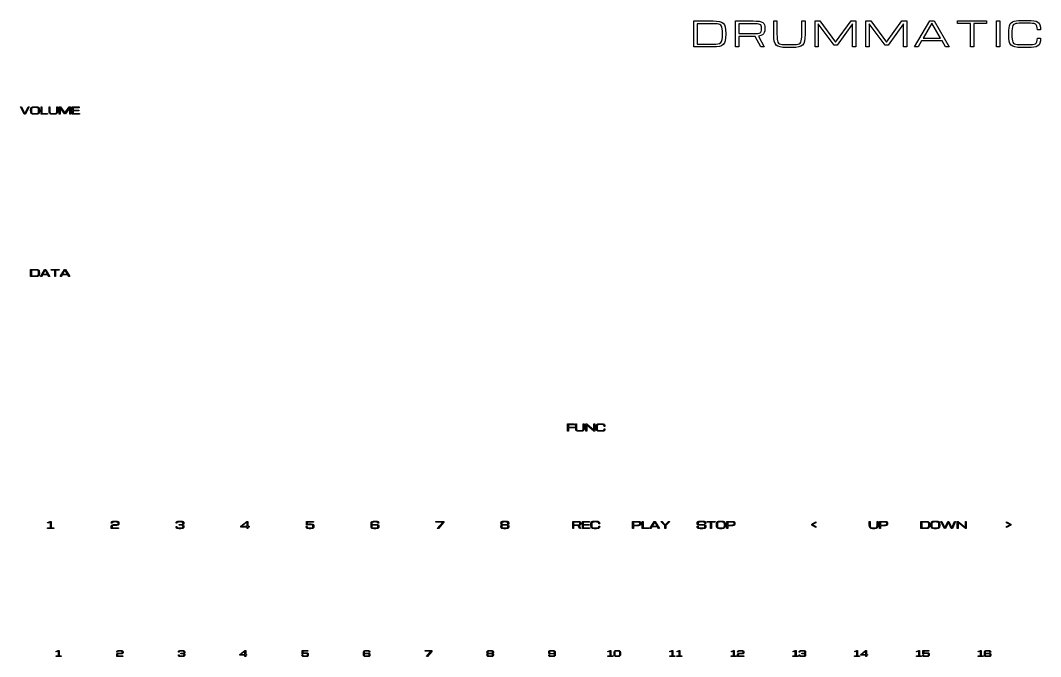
# Model space of a CAD drawing. Header units: millimetres. Extents: x 24 to 338, y 13 to 209.
import ezdxf

# ---------------------------------------------------------------- set-up
doc = ezdxf.new("R2010")
doc.units = ezdxf.units.MM
doc.layers.add('INCISIONE', color=5, linetype='Continuous')

msp = doc.modelspace()

# ---------------------------------------------------------------- linework, layer by layer
at = {"layer": 'INCISIONE'}
for points in [[(231.26, 200.95), (231.26, 208.95), (237.2, 208.95), (238.27, 208.91), (239.13, 208.81), (239.8, 208.6), (240.31, 208.26), (240.67, 207.77), (240.9, 207.09), (241.03, 206.19), (241.07, 205.05), (241.07, 204.84), (241.03, 203.73), (240.9, 202.85), (240.67, 202.17), (240.31, 201.67), (239.8, 201.32), (239.13, 201.1), (238.27, 200.99), (237.2, 200.95), (231.26, 200.95)], [(232.26, 201.81), (237.2, 201.81), (238.04, 201.84), (238.7, 201.9), (239.2, 202.04), (239.56, 202.29), (239.81, 202.66), (239.96, 203.19), (240.04, 203.91), (240.07, 204.84), (240.07, 205.05), (240.05, 205.84), (240.01, 206.48), (239.92, 206.98), (239.77, 207.37), (239.57, 207.65), (239.28, 207.85), (238.92, 207.97), (238.45, 208.04), (237.89, 208.07), (237.2, 208.08), (232.26, 208.08), (232.26, 201.81)], [(244.14, 208.95), (249.5, 208.95), (250.56, 208.92), (251.39, 208.84), (252.02, 208.7), (252.47, 208.48), (252.78, 208.18), (252.97, 207.79), (253.07, 207.29), (253.1, 206.67), (253.1, 206.46), (253.07, 205.88), (252.95, 205.38), (252.74, 204.98), (252.38, 204.65), (251.86, 204.42), (251.13, 204.26), (252.87, 200.95), (251.87, 200.95), (250.17, 204.19), (250.06, 204.18), (249.95, 204.18), (249.72, 204.18), (245.14, 204.18), (245.14, 200.95), (244.14, 200.95), (244.14, 208.95)], [(245.14, 205.05), (249.57, 205.05), (250.36, 205.06), (250.97, 205.11), (251.42, 205.19), (251.72, 205.32), (251.92, 205.5), (252.03, 205.74), (252.09, 206.06), (252.1, 206.46), (252.1, 206.67), (252.08, 207.11), (252.01, 207.45), (251.87, 207.7), (251.63, 207.87), (251.28, 207.98), (250.79, 208.04), (250.14, 208.07), (249.3, 208.08), (245.14, 208.08), (245.14, 205.05)], [(259.73, 200.78), (258.67, 200.82), (257.81, 200.94), (257.14, 201.17), (256.63, 201.53), (256.27, 202.05), (256.03, 202.75), (255.91, 203.68), (255.86, 204.84), (255.86, 208.95), (256.86, 208.95), (256.86, 204.84), (256.88, 204.03), (256.93, 203.37), (257.02, 202.85), (257.16, 202.44), (257.37, 202.14), (257.65, 201.92), (258.02, 201.78), (258.48, 201.7), (259.05, 201.66), (259.73, 201.65), (261.62, 201.65), (262.31, 201.66), (262.87, 201.7), (263.33, 201.78), (263.7, 201.92), (263.98, 202.14), (264.19, 202.44), (264.34, 202.85), (264.43, 203.37), (264.47, 204.03), (264.49, 204.84), (264.49, 208.95), (265.49, 208.95), (265.49, 204.84), (265.45, 203.68), (265.32, 202.75), (265.09, 202.05), (264.73, 201.53), (264.22, 201.17), (263.55, 200.94), (262.69, 200.82), (261.62, 200.78), (259.73, 200.78)], [(268.56, 200.95), (268.56, 208.95), (270.05, 208.95), (274.89, 202.42), (279.66, 208.95), (281.15, 208.95), (281.15, 200.95), (280.15, 200.95), (280.15, 208.04), (275.37, 201.47), (274.46, 201.47), (269.56, 208.04), (269.56, 200.95), (268.56, 200.95)], [(284.22, 200.95), (284.22, 208.95), (285.71, 208.95), (290.55, 202.42), (295.32, 208.95), (296.81, 208.95), (296.81, 200.95), (295.81, 200.95), (295.81, 208.04), (291.03, 201.47), (290.12, 201.47), (285.22, 208.04), (285.22, 200.95), (284.22, 200.95)], [(299.19, 200.95), (303.86, 208.95), (305.19, 208.95), (309.86, 200.95), (308.69, 200.95), (307.69, 202.78), (301.36, 202.78), (300.36, 200.95), (299.19, 200.95)], [(301.86, 203.61), (307.19, 203.61), (304.53, 208.28), (301.86, 203.61)], [(316.4, 200.95), (316.4, 208.11), (312.4, 208.11), (312.4, 208.95), (321.4, 208.95), (321.4, 208.11), (317.4, 208.11), (317.4, 200.95), (316.4, 200.95)], [(324.46, 200.95), (324.46, 208.95), (325.46, 208.95), (325.46, 200.95), (324.46, 200.95)], [(328.18, 204.84), (328.18, 205.05), (328.2, 206.03), (328.28, 206.84), (328.42, 207.49), (328.64, 208.01), (328.94, 208.41), (329.33, 208.7), (329.83, 208.9), (330.44, 209.03), (331.18, 209.09), (332.05, 209.11), (334.14, 209.11), (335.13, 209.09), (335.95, 209.01), (336.62, 208.86), (337.14, 208.61), (337.53, 208.24), (337.8, 207.73), (337.95, 207.06), (338, 206.19), (337, 206.19), (336.97, 206.86), (336.86, 207.37), (336.68, 207.73), (336.41, 207.97), (336.03, 208.13), (335.53, 208.2), (334.91, 208.24), (334.14, 208.25), (332.05, 208.25), (331.36, 208.24), (330.79, 208.2), (330.33, 208.13), (329.96, 208), (329.68, 207.8), (329.47, 207.5), (329.33, 207.09), (329.24, 206.56), (329.19, 205.89), (329.18, 205.05), (329.18, 204.84), (329.19, 204.03), (329.24, 203.37), (329.33, 202.85), (329.47, 202.44), (329.68, 202.14), (329.96, 201.92), (330.33, 201.78), (330.79, 201.7), (331.36, 201.66), (332.05, 201.65), (334.14, 201.65), (334.91, 201.66), (335.53, 201.68), (336.03, 201.75), (336.41, 201.9), (336.68, 202.13), (336.86, 202.49), (336.97, 202.99), (337, 203.65), (338, 203.65), (337.95, 202.79), (337.8, 202.12), (337.53, 201.62), (337.14, 201.26), (336.62, 201.02), (335.95, 200.88), (335.13, 200.81), (334.14, 200.78), (332.05, 200.78), (330.98, 200.82), (330.12, 200.94), (329.45, 201.17), (328.94, 201.53), (328.58, 202.05), (328.34, 202.75), (328.22, 203.68), (328.18, 204.84)], [(25.16, 180.25), (23.98, 182.45), (24.29, 182.45), (25.34, 180.44), (26.4, 182.45), (26.71, 182.45), (25.53, 180.25), (25.16, 180.25)], [(28.19, 180.2), (27.9, 180.21), (27.66, 180.25), (27.48, 180.31), (27.34, 180.41), (27.24, 180.55), (27.17, 180.75), (27.14, 181), (27.13, 181.32), (27.13, 181.38), (27.13, 181.65), (27.16, 181.87), (27.2, 182.05), (27.26, 182.19), (27.34, 182.3), (27.45, 182.38), (27.58, 182.44), (27.75, 182.47), (27.95, 182.49), (28.19, 182.49), (28.77, 182.49), (29.01, 182.49), (29.21, 182.47), (29.38, 182.44), (29.51, 182.38), (29.62, 182.3), (29.71, 182.19), (29.77, 182.05), (29.8, 181.87), (29.83, 181.65), (29.83, 181.38), (29.83, 181.32), (29.82, 181), (29.79, 180.75), (29.72, 180.55), (29.62, 180.41), (29.48, 180.31), (29.3, 180.25), (29.06, 180.21), (28.77, 180.2), (28.19, 180.2)], [(28.19, 180.44), (28.77, 180.44), (28.96, 180.44), (29.11, 180.45), (29.24, 180.48), (29.34, 180.52), (29.42, 180.58), (29.48, 180.66), (29.52, 180.77), (29.54, 180.92), (29.55, 181.1), (29.56, 181.32), (29.56, 181.38), (29.55, 181.61), (29.54, 181.79), (29.52, 181.94), (29.48, 182.05), (29.42, 182.13), (29.34, 182.19), (29.24, 182.22), (29.11, 182.24), (28.96, 182.25), (28.77, 182.26), (28.19, 182.26), (28, 182.25), (27.85, 182.24), (27.72, 182.22), (27.62, 182.19), (27.54, 182.13), (27.48, 182.05), (27.44, 181.94), (27.42, 181.79), (27.41, 181.61), (27.4, 181.38), (27.4, 181.32), (27.41, 181.1), (27.42, 180.92), (27.44, 180.77), (27.48, 180.66), (27.54, 180.58), (27.62, 180.52), (27.72, 180.48), (27.85, 180.45), (28, 180.44), (28.19, 180.44)], [(30.34, 180.25), (30.34, 182.45), (30.62, 182.45), (30.62, 180.48), (32.36, 180.48), (32.36, 180.25), (30.34, 180.25)], [(33.85, 180.2), (33.56, 180.21), (33.32, 180.25), (33.14, 180.31), (33, 180.41), (32.9, 180.55), (32.84, 180.75), (32.8, 181), (32.79, 181.32), (32.79, 182.45), (33.06, 182.45), (33.06, 181.32), (33.07, 181.1), (33.08, 180.92), (33.11, 180.77), (33.15, 180.66), (33.2, 180.58), (33.28, 180.52), (33.38, 180.48), (33.51, 180.45), (33.67, 180.44), (33.85, 180.44), (34.37, 180.44), (34.56, 180.44), (34.72, 180.45), (34.84, 180.48), (34.94, 180.52), (35.02, 180.58), (35.08, 180.66), (35.12, 180.77), (35.14, 180.92), (35.16, 181.1), (35.16, 181.32), (35.16, 182.45), (35.44, 182.45), (35.44, 181.32), (35.42, 181), (35.39, 180.75), (35.33, 180.55), (35.23, 180.41), (35.09, 180.31), (34.9, 180.25), (34.67, 180.21), (34.37, 180.2), (33.85, 180.2)], [(35.95, 180.25), (35.95, 182.45), (36.36, 182.45), (37.69, 180.65), (39, 182.45), (39.41, 182.45), (39.41, 180.25), (39.14, 180.25), (39.14, 182.2), (37.82, 180.39), (37.57, 180.39), (36.23, 182.2), (36.23, 180.25), (35.95, 180.25)], [(39.92, 180.25), (39.92, 182.45), (42.08, 182.45), (42.08, 182.22), (40.2, 182.22), (40.2, 181.49), (42, 181.49), (42, 181.26), (40.2, 181.26), (40.2, 180.48), (42.12, 180.48), (42.12, 180.25), (39.92, 180.25)], [(27.11, 130.25), (27.11, 132.45), (28.74, 132.45), (29.04, 132.44), (29.27, 132.41), (29.46, 132.35), (29.6, 132.26), (29.7, 132.12), (29.76, 131.94), (29.8, 131.69), (29.81, 131.38), (29.81, 131.32), (29.8, 131.01), (29.76, 130.77), (29.7, 130.58), (29.6, 130.45), (29.46, 130.35), (29.27, 130.29), (29.04, 130.26), (28.74, 130.25), (27.11, 130.25)], [(27.39, 130.49), (28.74, 130.49), (28.97, 130.49), (29.16, 130.51), (29.29, 130.55), (29.39, 130.62), (29.46, 130.72), (29.5, 130.87), (29.52, 131.06), (29.53, 131.32), (29.53, 131.38), (29.53, 131.59), (29.51, 131.77), (29.49, 131.91), (29.45, 132.01), (29.39, 132.09), (29.32, 132.15), (29.22, 132.18), (29.09, 132.2), (28.93, 132.21), (28.74, 132.21), (27.39, 132.21), (27.39, 130.49)], [(30.13, 130.25), (31.42, 132.45), (31.78, 132.45), (33.07, 130.25), (32.75, 130.25), (32.47, 130.75), (30.73, 130.75), (30.45, 130.25), (30.13, 130.25)], [(30.87, 130.98), (32.33, 130.98), (31.6, 132.26), (30.87, 130.98)], [(34.54, 130.25), (34.54, 132.22), (33.44, 132.22), (33.44, 132.45), (35.91, 132.45), (35.91, 132.22), (34.81, 132.22), (34.81, 130.25), (34.54, 130.25)], [(36.24, 130.25), (37.52, 132.45), (37.89, 132.45), (39.17, 130.25), (38.85, 130.25), (38.57, 130.75), (36.83, 130.75), (36.56, 130.25), (36.24, 130.25)], [(36.97, 130.98), (38.44, 130.98), (37.7, 132.26), (36.97, 130.98)], [(192.36, 82.65), (192.36, 84.85), (194.43, 84.85), (194.43, 84.62), (192.64, 84.62), (192.64, 83.89), (194.35, 83.89), (194.35, 83.66), (192.64, 83.66), (192.64, 82.65), (192.36, 82.65)], [(195.93, 82.6), (195.63, 82.61), (195.4, 82.65), (195.21, 82.71), (195.07, 82.81), (194.97, 82.95), (194.91, 83.15), (194.88, 83.4), (194.86, 83.72), (194.86, 84.85), (195.14, 84.85), (195.14, 83.72), (195.14, 83.5), (195.16, 83.32), (195.18, 83.17), (195.22, 83.06), (195.28, 82.98), (195.36, 82.92), (195.46, 82.88), (195.58, 82.85), (195.74, 82.84), (195.93, 82.84), (196.45, 82.84), (196.64, 82.84), (196.79, 82.85), (196.92, 82.88), (197.02, 82.92), (197.1, 82.98), (197.15, 83.06), (197.19, 83.17), (197.22, 83.32), (197.23, 83.5), (197.24, 83.72), (197.24, 84.85), (197.51, 84.85), (197.51, 83.72), (197.5, 83.4), (197.46, 83.15), (197.4, 82.95), (197.3, 82.81), (197.16, 82.71), (196.98, 82.65), (196.74, 82.61), (196.45, 82.6), (195.93, 82.6)], [(198.02, 82.65), (198.02, 84.85), (198.31, 84.85), (200.52, 82.99), (200.52, 82.99), (200.52, 84.85), (200.79, 84.85), (200.79, 82.65), (200.51, 82.65), (198.3, 84.52), (198.3, 84.52), (198.3, 82.65), (198.02, 82.65)], [(201.21, 83.72), (201.21, 83.78), (201.22, 84.05), (201.24, 84.27), (201.28, 84.45), (201.34, 84.59), (201.42, 84.7), (201.53, 84.78), (201.67, 84.84), (201.84, 84.87), (202.04, 84.89), (202.28, 84.89), (202.85, 84.89), (203.13, 84.89), (203.35, 84.87), (203.53, 84.82), (203.68, 84.76), (203.79, 84.65), (203.86, 84.51), (203.9, 84.33), (203.91, 84.09), (203.64, 84.09), (203.63, 84.28), (203.6, 84.41), (203.55, 84.51), (203.48, 84.58), (203.37, 84.62), (203.24, 84.64), (203.07, 84.65), (202.85, 84.66), (202.28, 84.66), (202.09, 84.65), (201.93, 84.64), (201.8, 84.62), (201.7, 84.59), (201.63, 84.53), (201.57, 84.45), (201.53, 84.34), (201.5, 84.19), (201.49, 84.01), (201.49, 83.78), (201.49, 83.72), (201.49, 83.5), (201.5, 83.32), (201.53, 83.17), (201.57, 83.06), (201.63, 82.98), (201.7, 82.92), (201.8, 82.88), (201.93, 82.85), (202.09, 82.84), (202.28, 82.84), (202.85, 82.84), (203.07, 82.84), (203.24, 82.85), (203.37, 82.87), (203.48, 82.91), (203.55, 82.97), (203.6, 83.07), (203.63, 83.21), (203.64, 83.39), (203.91, 83.39), (203.9, 83.15), (203.86, 82.97), (203.79, 82.83), (203.68, 82.73), (203.53, 82.67), (203.35, 82.63), (203.13, 82.61), (202.85, 82.6), (202.28, 82.6), (201.98, 82.61), (201.75, 82.65), (201.56, 82.71), (201.42, 82.81), (201.32, 82.95), (201.26, 83.15), (201.22, 83.4), (201.21, 83.72)], [(32.32, 52.65), (32.32, 52.88), (33.2, 52.88), (33.2, 54.62), (32.38, 54.34), (32.29, 54.55), (33.18, 54.85), (33.47, 54.85), (33.47, 52.88), (34.24, 52.88), (34.24, 52.65), (32.32, 52.65)], [(51.93, 53.18), (51.94, 53.36), (51.96, 53.5), (52.02, 53.62), (52.1, 53.71), (52.23, 53.78), (52.4, 53.82), (52.62, 53.85), (52.91, 53.86), (53.42, 53.86), (53.62, 53.87), (53.77, 53.88), (53.88, 53.9), (53.95, 53.93), (54, 53.99), (54.02, 54.06), (54.03, 54.15), (54.03, 54.27), (54.03, 54.39), (54.01, 54.49), (53.97, 54.55), (53.91, 54.6), (53.81, 54.63), (53.68, 54.65), (53.51, 54.65), (53.29, 54.66), (52.98, 54.66), (52.75, 54.65), (52.57, 54.65), (52.43, 54.63), (52.33, 54.6), (52.27, 54.55), (52.23, 54.49), (52.21, 54.39), (52.2, 54.27), (51.93, 54.27), (51.94, 54.44), (51.97, 54.58), (52.03, 54.69), (52.12, 54.77), (52.26, 54.83), (52.44, 54.87), (52.67, 54.89), (52.96, 54.89), (53.3, 54.89), (53.59, 54.89), (53.81, 54.87), (53.99, 54.83), (54.12, 54.77), (54.21, 54.69), (54.27, 54.58), (54.3, 54.44), (54.31, 54.27), (54.29, 54.05), (54.25, 53.89), (54.16, 53.77), (54.02, 53.69), (53.83, 53.65), (53.57, 53.63), (52.94, 53.63), (52.71, 53.63), (52.54, 53.61), (52.41, 53.59), (52.32, 53.55), (52.26, 53.49), (52.22, 53.41), (52.21, 53.31), (52.2, 53.18), (52.2, 52.88), (54.22, 52.88), (54.22, 52.65), (51.93, 52.65), (51.93, 53.18)], [(72.89, 52.6), (72.6, 52.61), (72.37, 52.64), (72.19, 52.68), (72.07, 52.75), (71.98, 52.84), (71.92, 52.96), (71.9, 53.11), (71.89, 53.28), (72.16, 53.28), (72.17, 53.15), (72.18, 53.05), (72.22, 52.98), (72.28, 52.92), (72.37, 52.88), (72.5, 52.86), (72.67, 52.84), (72.9, 52.84), (73.29, 52.84), (73.52, 52.84), (73.69, 52.86), (73.82, 52.88), (73.91, 52.92), (73.97, 52.98), (74, 53.05), (74.02, 53.15), (74.03, 53.28), (74.02, 53.4), (74.01, 53.49), (73.97, 53.56), (73.92, 53.61), (73.83, 53.64), (73.7, 53.66), (73.52, 53.67), (73.29, 53.67), (72.87, 53.67), (72.87, 53.9), (73.35, 53.9), (73.56, 53.91), (73.72, 53.92), (73.84, 53.94), (73.92, 53.97), (73.98, 54.02), (74.01, 54.08), (74.02, 54.16), (74.03, 54.27), (74.02, 54.39), (74, 54.49), (73.96, 54.55), (73.89, 54.6), (73.8, 54.63), (73.66, 54.65), (73.48, 54.65), (73.25, 54.66), (72.94, 54.66), (72.71, 54.65), (72.53, 54.65), (72.39, 54.63), (72.3, 54.6), (72.23, 54.55), (72.19, 54.49), (72.17, 54.39), (72.16, 54.27), (71.89, 54.27), (71.9, 54.44), (71.93, 54.58), (71.99, 54.69), (72.08, 54.77), (72.22, 54.83), (72.4, 54.87), (72.63, 54.89), (72.92, 54.89), (73.27, 54.89), (73.56, 54.89), (73.79, 54.87), (73.97, 54.83), (74.1, 54.77), (74.2, 54.69), (74.26, 54.58), (74.29, 54.44), (74.3, 54.27), (74.28, 54.07), (74.22, 53.93), (74.12, 53.84), (74, 53.79), (74.12, 53.74), (74.22, 53.64), (74.28, 53.49), (74.3, 53.28), (74.29, 53.11), (74.26, 52.96), (74.21, 52.84), (74.12, 52.75), (73.99, 52.68), (73.82, 52.64), (73.59, 52.61), (73.3, 52.6), (72.89, 52.6)], [(93.73, 52.65), (93.73, 53.11), (91.81, 53.11), (91.81, 53.38), (93.64, 54.85), (94.01, 54.85), (94.01, 53.34), (94.38, 53.34), (94.38, 53.11), (94.01, 53.11), (94.01, 52.65), (93.73, 52.65)], [(92.08, 53.34), (93.73, 53.34), (93.73, 54.66), (92.08, 53.34)], [(111.99, 53.7), (111.99, 54.85), (114.21, 54.85), (114.21, 54.62), (112.26, 54.62), (112.26, 53.9), (112.44, 54.01), (112.74, 54.05), (113.4, 54.05), (113.67, 54.04), (113.88, 54.01), (114.03, 53.97), (114.15, 53.91), (114.23, 53.82), (114.27, 53.71), (114.3, 53.58), (114.3, 53.43), (114.3, 53.28), (114.29, 53.11), (114.27, 52.96), (114.21, 52.84), (114.13, 52.75), (114, 52.68), (113.82, 52.64), (113.59, 52.61), (113.3, 52.6), (112.95, 52.6), (112.66, 52.61), (112.43, 52.64), (112.26, 52.68), (112.13, 52.75), (112.04, 52.84), (111.99, 52.96), (111.96, 53.11), (111.95, 53.28), (112.22, 53.28), (112.23, 53.15), (112.25, 53.05), (112.28, 52.98), (112.34, 52.92), (112.43, 52.88), (112.56, 52.86), (112.73, 52.84), (112.96, 52.84), (113.29, 52.84), (113.52, 52.84), (113.69, 52.86), (113.82, 52.88), (113.91, 52.92), (113.97, 52.98), (114.01, 53.05), (114.02, 53.15), (114.03, 53.28), (114.03, 53.43), (114.02, 53.54), (114.01, 53.63), (113.98, 53.7), (113.92, 53.75), (113.83, 53.78), (113.7, 53.8), (113.53, 53.81), (113.3, 53.82), (112.99, 53.82), (112.72, 53.81), (112.52, 53.79), (112.39, 53.76), (112.31, 53.7), (111.99, 53.7)], [(132.9, 52.6), (132.61, 52.61), (132.38, 52.64), (132.21, 52.68), (132.08, 52.75), (132, 52.84), (131.94, 52.96), (131.91, 53.11), (131.9, 53.28), (131.9, 54.26), (131.92, 54.43), (131.95, 54.57), (132.01, 54.68), (132.1, 54.76), (132.23, 54.82), (132.41, 54.86), (132.65, 54.89), (132.94, 54.89), (133.28, 54.89), (133.57, 54.89), (133.79, 54.87), (133.97, 54.83), (134.09, 54.77), (134.18, 54.69), (134.23, 54.58), (134.26, 54.44), (134.27, 54.27), (133.99, 54.27), (133.99, 54.39), (133.97, 54.49), (133.94, 54.55), (133.88, 54.6), (133.79, 54.63), (133.66, 54.65), (133.49, 54.65), (133.27, 54.66), (132.95, 54.66), (132.72, 54.65), (132.54, 54.64), (132.41, 54.63), (132.31, 54.59), (132.25, 54.54), (132.21, 54.47), (132.19, 54.38), (132.18, 54.26), (132.18, 53.75), (132.36, 53.87), (132.65, 53.9), (133.41, 53.9), (133.68, 53.9), (133.89, 53.87), (134.05, 53.83), (134.16, 53.76), (134.24, 53.68), (134.29, 53.57), (134.31, 53.44), (134.32, 53.28), (134.31, 53.11), (134.28, 52.96), (134.23, 52.84), (134.14, 52.75), (134.01, 52.68), (133.84, 52.64), (133.61, 52.61), (133.32, 52.6), (132.9, 52.6)], [(134.04, 53.28), (134.04, 53.4), (134.02, 53.49), (133.99, 53.56), (133.93, 53.61), (133.84, 53.64), (133.71, 53.66), (133.54, 53.67), (133.31, 53.67), (132.91, 53.67), (132.68, 53.67), (132.51, 53.66), (132.38, 53.64), (132.29, 53.61), (132.23, 53.56), (132.2, 53.49), (132.18, 53.4), (132.18, 53.28), (132.18, 53.15), (132.2, 53.05), (132.23, 52.98), (132.29, 52.92), (132.38, 52.88), (132.51, 52.86), (132.69, 52.84), (132.92, 52.84), (133.3, 52.84), (133.53, 52.84), (133.71, 52.86), (133.84, 52.88), (133.93, 52.92), (133.99, 52.98), (134.02, 53.05), (134.04, 53.15), (134.04, 53.28)], [(152.31, 52.65), (154.01, 54.62), (151.85, 54.62), (151.85, 54.85), (154.33, 54.85), (154.33, 54.57), (152.68, 52.65), (152.31, 52.65)], [(171.89, 53.28), (171.91, 53.49), (171.97, 53.64), (172.07, 53.74), (172.19, 53.79), (172.07, 53.84), (171.97, 53.93), (171.91, 54.07), (171.89, 54.27), (171.9, 54.44), (171.93, 54.58), (171.99, 54.69), (172.08, 54.77), (172.22, 54.83), (172.4, 54.87), (172.63, 54.89), (172.92, 54.89), (173.27, 54.89), (173.56, 54.89), (173.79, 54.87), (173.97, 54.83), (174.1, 54.77), (174.2, 54.69), (174.26, 54.58), (174.29, 54.44), (174.3, 54.27), (174.28, 54.07), (174.22, 53.93), (174.12, 53.84), (174, 53.79), (174.12, 53.74), (174.22, 53.64), (174.28, 53.49), (174.3, 53.28), (174.29, 53.11), (174.26, 52.96), (174.21, 52.84), (174.12, 52.75), (173.99, 52.68), (173.82, 52.64), (173.59, 52.61), (173.3, 52.6), (172.89, 52.6), (172.6, 52.61), (172.37, 52.64), (172.19, 52.68), (172.07, 52.75), (171.98, 52.84), (171.92, 52.96), (171.9, 53.11), (171.89, 53.28)], [(174.03, 54.27), (174.02, 54.39), (174, 54.49), (173.96, 54.55), (173.89, 54.6), (173.8, 54.63), (173.66, 54.65), (173.48, 54.65), (173.25, 54.66), (172.94, 54.66), (172.71, 54.65), (172.53, 54.65), (172.39, 54.63), (172.3, 54.6), (172.23, 54.55), (172.19, 54.49), (172.17, 54.39), (172.16, 54.27), (172.17, 54.16), (172.18, 54.08), (172.21, 54.02), (172.27, 53.97), (172.35, 53.94), (172.47, 53.92), (172.63, 53.91), (172.84, 53.9), (173.35, 53.9), (173.56, 53.91), (173.72, 53.92), (173.84, 53.94), (173.92, 53.97), (173.98, 54.02), (174.01, 54.08), (174.02, 54.16), (174.03, 54.27)], [(174.03, 53.28), (174.02, 53.4), (174.01, 53.49), (173.97, 53.56), (173.92, 53.61), (173.83, 53.64), (173.7, 53.66), (173.52, 53.67), (173.29, 53.67), (172.9, 53.67), (172.67, 53.67), (172.49, 53.66), (172.36, 53.64), (172.27, 53.61), (172.22, 53.56), (172.18, 53.49), (172.17, 53.4), (172.16, 53.28), (172.17, 53.15), (172.18, 53.05), (172.22, 52.98), (172.28, 52.92), (172.37, 52.88), (172.5, 52.86), (172.67, 52.84), (172.9, 52.84), (173.29, 52.84), (173.52, 52.84), (173.69, 52.86), (173.82, 52.88), (173.91, 52.92), (173.97, 52.98), (174, 53.05), (174.02, 53.15), (174.03, 53.28)], [(193.99, 54.85), (195.47, 54.85), (195.76, 54.84), (195.99, 54.82), (196.16, 54.78), (196.28, 54.72), (196.37, 54.64), (196.42, 54.53), (196.45, 54.39), (196.46, 54.22), (196.46, 54.16), (196.45, 54), (196.42, 53.87), (196.36, 53.76), (196.26, 53.67), (196.12, 53.6), (195.92, 53.56), (196.39, 52.65), (196.12, 52.65), (195.65, 53.54), (195.62, 53.54), (195.59, 53.54), (195.53, 53.54), (194.27, 53.54), (194.27, 52.65), (193.99, 52.65), (193.99, 54.85)], [(194.27, 53.78), (195.49, 53.78), (195.7, 53.78), (195.87, 53.79), (195.99, 53.81), (196.08, 53.85), (196.13, 53.9), (196.16, 53.97), (196.18, 54.05), (196.18, 54.16), (196.18, 54.22), (196.18, 54.34), (196.16, 54.44), (196.12, 54.5), (196.05, 54.55), (195.96, 54.58), (195.82, 54.6), (195.64, 54.61), (195.41, 54.61), (194.27, 54.61), (194.27, 53.78)], [(196.97, 52.65), (196.97, 54.85), (199.13, 54.85), (199.13, 54.62), (197.24, 54.62), (197.24, 53.89), (199.05, 53.89), (199.05, 53.66), (197.24, 53.66), (197.24, 52.88), (199.17, 52.88), (199.17, 52.65), (196.97, 52.65)], [(199.59, 53.72), (199.59, 53.78), (199.59, 54.05), (199.61, 54.27), (199.65, 54.45), (199.71, 54.59), (199.8, 54.7), (199.9, 54.78), (200.04, 54.84), (200.21, 54.87), (200.41, 54.89), (200.65, 54.89), (201.23, 54.89), (201.5, 54.89), (201.72, 54.87), (201.91, 54.82), (202.05, 54.76), (202.16, 54.65), (202.23, 54.51), (202.27, 54.33), (202.29, 54.09), (202.01, 54.09), (202, 54.28), (201.97, 54.41), (201.92, 54.51), (201.85, 54.58), (201.75, 54.62), (201.61, 54.64), (201.44, 54.65), (201.23, 54.66), (200.65, 54.66), (200.46, 54.65), (200.3, 54.64), (200.18, 54.62), (200.08, 54.59), (200, 54.53), (199.94, 54.45), (199.9, 54.34), (199.88, 54.19), (199.86, 54.01), (199.86, 53.78), (199.86, 53.72), (199.86, 53.5), (199.88, 53.32), (199.9, 53.17), (199.94, 53.06), (200, 52.98), (200.08, 52.92), (200.18, 52.88), (200.3, 52.85), (200.46, 52.84), (200.65, 52.84), (201.23, 52.84), (201.44, 52.84), (201.61, 52.85), (201.75, 52.87), (201.85, 52.91), (201.92, 52.97), (201.97, 53.07), (202, 53.21), (202.01, 53.39), (202.29, 53.39), (202.27, 53.15), (202.23, 52.97), (202.16, 52.83), (202.05, 52.73), (201.91, 52.67), (201.72, 52.63), (201.5, 52.61), (201.23, 52.6), (200.65, 52.6), (200.36, 52.61), (200.12, 52.65), (199.93, 52.71), (199.8, 52.81), (199.7, 52.95), (199.63, 53.15), (199.6, 53.4), (199.59, 53.72)], [(212.43, 52.65), (212.43, 54.85), (213.9, 54.85), (214.19, 54.84), (214.42, 54.82), (214.6, 54.77), (214.72, 54.71), (214.81, 54.62), (214.86, 54.51), (214.89, 54.37), (214.9, 54.2), (214.9, 54.14), (214.89, 53.98), (214.86, 53.84), (214.8, 53.73), (214.72, 53.64), (214.59, 53.58), (214.41, 53.53), (214.19, 53.5), (213.9, 53.5), (212.71, 53.5), (212.71, 52.65), (212.43, 52.65)], [(214.62, 54.2), (214.61, 54.32), (214.59, 54.42), (214.56, 54.49), (214.49, 54.54), (214.39, 54.58), (214.26, 54.6), (214.08, 54.61), (213.85, 54.61), (212.71, 54.61), (212.71, 53.73), (213.85, 53.73), (214.08, 53.74), (214.26, 53.75), (214.39, 53.77), (214.49, 53.81), (214.56, 53.86), (214.59, 53.93), (214.61, 54.03), (214.62, 54.14), (214.62, 54.2)], [(215.4, 52.65), (215.4, 54.85), (215.68, 54.85), (215.68, 52.88), (217.42, 52.88), (217.42, 52.65), (215.4, 52.65)], [(217.75, 52.65), (219.03, 54.85), (219.4, 54.85), (220.68, 52.65), (220.36, 52.65), (220.09, 53.15), (218.34, 53.15), (218.07, 52.65), (217.75, 52.65)], [(218.48, 53.38), (219.95, 53.38), (219.21, 54.66), (218.48, 53.38)], [(222.34, 52.65), (222.34, 53.56), (221.1, 54.85), (221.47, 54.85), (222.47, 53.77), (223.48, 54.85), (223.85, 54.85), (222.61, 53.56), (222.61, 52.65), (222.34, 52.65)], [(234.7, 53.28), (234.69, 53.4), (234.68, 53.48), (234.64, 53.55), (234.59, 53.59), (234.5, 53.62), (234.37, 53.64), (234.19, 53.65), (233.97, 53.65), (233.17, 53.67), (232.9, 53.68), (232.69, 53.7), (232.54, 53.74), (232.42, 53.8), (232.35, 53.88), (232.3, 53.98), (232.28, 54.11), (232.27, 54.27), (232.28, 54.44), (232.31, 54.58), (232.37, 54.69), (232.47, 54.77), (232.6, 54.83), (232.78, 54.87), (233.01, 54.89), (233.31, 54.89), (233.92, 54.89), (234.19, 54.89), (234.41, 54.88), (234.58, 54.84), (234.72, 54.79), (234.81, 54.7), (234.88, 54.58), (234.92, 54.41), (234.93, 54.19), (234.65, 54.19), (234.65, 54.36), (234.62, 54.48), (234.57, 54.56), (234.5, 54.61), (234.4, 54.64), (234.27, 54.65), (234.11, 54.66), (233.92, 54.66), (233.32, 54.66), (233.09, 54.65), (232.91, 54.65), (232.78, 54.63), (232.68, 54.6), (232.61, 54.55), (232.57, 54.49), (232.55, 54.39), (232.55, 54.27), (232.55, 54.17), (232.56, 54.08), (232.59, 54.02), (232.65, 53.98), (232.73, 53.95), (232.85, 53.93), (233.01, 53.92), (233.22, 53.91), (234.07, 53.9), (234.34, 53.89), (234.55, 53.86), (234.71, 53.82), (234.82, 53.76), (234.9, 53.68), (234.94, 53.58), (234.96, 53.45), (234.97, 53.28), (234.96, 53.11), (234.94, 52.96), (234.88, 52.84), (234.79, 52.75), (234.67, 52.68), (234.49, 52.64), (234.26, 52.61), (233.97, 52.6), (233.3, 52.6), (233.03, 52.61), (232.81, 52.63), (232.63, 52.67), (232.49, 52.73), (232.39, 52.83), (232.32, 52.96), (232.28, 53.15), (232.27, 53.38), (232.55, 53.38), (232.55, 53.2), (232.58, 53.06), (232.62, 52.97), (232.69, 52.91), (232.79, 52.87), (232.92, 52.85), (233.09, 52.84), (233.3, 52.84), (233.96, 52.84), (234.19, 52.84), (234.36, 52.86), (234.49, 52.88), (234.58, 52.92), (234.64, 52.98), (234.68, 53.05), (234.69, 53.15), (234.7, 53.28)], [(236.44, 52.65), (236.44, 54.62), (235.34, 54.62), (235.34, 54.85), (237.82, 54.85), (237.82, 54.62), (236.72, 54.62), (236.72, 52.65), (236.44, 52.65)], [(239.3, 52.6), (239.01, 52.61), (238.77, 52.65), (238.58, 52.71), (238.44, 52.81), (238.35, 52.95), (238.28, 53.15), (238.25, 53.4), (238.23, 53.72), (238.23, 53.78), (238.24, 54.05), (238.26, 54.27), (238.3, 54.45), (238.36, 54.59), (238.44, 54.7), (238.55, 54.78), (238.69, 54.84), (238.86, 54.87), (239.06, 54.89), (239.3, 54.89), (239.88, 54.89), (240.12, 54.89), (240.32, 54.87), (240.49, 54.84), (240.62, 54.78), (240.73, 54.7), (240.81, 54.59), (240.87, 54.45), (240.91, 54.27), (240.93, 54.05), (240.94, 53.78), (240.94, 53.72), (240.93, 53.4), (240.89, 53.15), (240.83, 52.95), (240.73, 52.81), (240.59, 52.71), (240.41, 52.65), (240.17, 52.61), (239.88, 52.6), (239.3, 52.6)], [(239.3, 52.84), (239.88, 52.84), (240.06, 52.84), (240.22, 52.85), (240.35, 52.88), (240.45, 52.92), (240.53, 52.98), (240.58, 53.06), (240.62, 53.17), (240.65, 53.32), (240.66, 53.5), (240.67, 53.72), (240.67, 53.78), (240.66, 54.01), (240.65, 54.19), (240.62, 54.34), (240.58, 54.45), (240.53, 54.53), (240.45, 54.59), (240.35, 54.62), (240.22, 54.64), (240.06, 54.65), (239.88, 54.66), (239.3, 54.66), (239.11, 54.65), (238.95, 54.64), (238.83, 54.62), (238.73, 54.59), (238.65, 54.53), (238.59, 54.45), (238.55, 54.34), (238.53, 54.19), (238.51, 54.01), (238.51, 53.78), (238.51, 53.72), (238.51, 53.5), (238.53, 53.32), (238.55, 53.17), (238.59, 53.06), (238.65, 52.98), (238.73, 52.92), (238.83, 52.88), (238.95, 52.85), (239.11, 52.84), (239.3, 52.84)], [(241.46, 52.65), (241.46, 54.85), (242.93, 54.85), (243.22, 54.84), (243.45, 54.82), (243.62, 54.77), (243.75, 54.71), (243.83, 54.62), (243.88, 54.51), (243.91, 54.37), (243.92, 54.2), (243.92, 54.14), (243.91, 53.98), (243.88, 53.84), (243.83, 53.73), (243.74, 53.64), (243.61, 53.58), (243.44, 53.53), (243.21, 53.5), (242.92, 53.5), (241.73, 53.5), (241.73, 52.65), (241.46, 52.65)], [(243.64, 54.2), (243.64, 54.32), (243.62, 54.42), (243.58, 54.49), (243.52, 54.54), (243.42, 54.58), (243.28, 54.6), (243.11, 54.61), (242.87, 54.61), (241.73, 54.61), (241.73, 53.73), (242.87, 53.73), (243.11, 53.74), (243.28, 53.75), (243.42, 53.77), (243.52, 53.81), (243.58, 53.86), (243.62, 53.93), (243.64, 54.03), (243.64, 54.14), (243.64, 54.2)], [(268.82, 52.92), (267.57, 53.7), (267.57, 53.98), (268.82, 54.76), (268.82, 54.39), (267.77, 53.84), (268.82, 53.29), (268.82, 52.92)], [(286.35, 52.6), (286.06, 52.61), (285.82, 52.65), (285.63, 52.71), (285.49, 52.81), (285.39, 52.95), (285.33, 53.15), (285.3, 53.4), (285.28, 53.72), (285.28, 54.85), (285.56, 54.85), (285.56, 53.72), (285.56, 53.5), (285.58, 53.32), (285.6, 53.17), (285.64, 53.06), (285.7, 52.98), (285.78, 52.92), (285.88, 52.88), (286, 52.85), (286.16, 52.84), (286.35, 52.84), (286.87, 52.84), (287.06, 52.84), (287.21, 52.85), (287.34, 52.88), (287.44, 52.92), (287.52, 52.98), (287.57, 53.06), (287.61, 53.17), (287.64, 53.32), (287.65, 53.5), (287.66, 53.72), (287.66, 54.85), (287.93, 54.85), (287.93, 53.72), (287.92, 53.4), (287.88, 53.15), (287.82, 52.95), (287.72, 52.81), (287.58, 52.71), (287.4, 52.65), (287.16, 52.61), (286.87, 52.6), (286.35, 52.6)], [(288.45, 52.65), (288.45, 54.85), (289.92, 54.85), (290.21, 54.84), (290.44, 54.82), (290.61, 54.77), (290.74, 54.71), (290.82, 54.62), (290.87, 54.51), (290.9, 54.37), (290.91, 54.2), (290.91, 54.14), (290.9, 53.98), (290.87, 53.84), (290.82, 53.73), (290.73, 53.64), (290.6, 53.58), (290.43, 53.53), (290.2, 53.5), (289.91, 53.5), (288.72, 53.5), (288.72, 52.65), (288.45, 52.65)], [(290.64, 54.2), (290.63, 54.32), (290.61, 54.42), (290.57, 54.49), (290.51, 54.54), (290.41, 54.58), (290.28, 54.6), (290.1, 54.61), (289.87, 54.61), (288.72, 54.61), (288.72, 53.73), (289.87, 53.73), (290.1, 53.74), (290.28, 53.75), (290.41, 53.77), (290.51, 53.81), (290.57, 53.86), (290.61, 53.93), (290.63, 54.03), (290.64, 54.14), (290.64, 54.2)], [(301.14, 52.65), (301.14, 54.85), (302.78, 54.85), (303.07, 54.84), (303.31, 54.81), (303.49, 54.75), (303.63, 54.66), (303.73, 54.52), (303.79, 54.34), (303.83, 54.09), (303.84, 53.78), (303.84, 53.72), (303.83, 53.41), (303.79, 53.17), (303.73, 52.98), (303.63, 52.85), (303.49, 52.75), (303.31, 52.69), (303.07, 52.66), (302.78, 52.65), (301.14, 52.65)], [(301.42, 52.89), (302.78, 52.89), (303.01, 52.89), (303.19, 52.91), (303.33, 52.95), (303.43, 53.02), (303.49, 53.12), (303.54, 53.27), (303.56, 53.46), (303.56, 53.72), (303.56, 53.78), (303.56, 53.99), (303.55, 54.17), (303.52, 54.31), (303.48, 54.41), (303.43, 54.49), (303.35, 54.55), (303.25, 54.58), (303.12, 54.6), (302.96, 54.61), (302.78, 54.61), (301.42, 54.61), (301.42, 52.89)], [(305.32, 52.6), (305.03, 52.61), (304.79, 52.65), (304.61, 52.71), (304.47, 52.81), (304.37, 52.95), (304.3, 53.15), (304.27, 53.4), (304.26, 53.72), (304.26, 53.78), (304.26, 54.05), (304.29, 54.27), (304.33, 54.45), (304.39, 54.59), (304.47, 54.7), (304.58, 54.78), (304.71, 54.84), (304.88, 54.87), (305.08, 54.89), (305.32, 54.89), (305.9, 54.89), (306.14, 54.89), (306.34, 54.87), (306.51, 54.84), (306.64, 54.78), (306.75, 54.7), (306.84, 54.59), (306.9, 54.45), (306.93, 54.27), (306.96, 54.05), (306.96, 53.78), (306.96, 53.72), (306.95, 53.4), (306.92, 53.15), (306.85, 52.95), (306.75, 52.81), (306.61, 52.71), (306.43, 52.65), (306.19, 52.61), (305.9, 52.6), (305.32, 52.6)], [(305.32, 52.84), (305.9, 52.84), (306.09, 52.84), (306.24, 52.85), (306.37, 52.88), (306.47, 52.92), (306.55, 52.98), (306.61, 53.06), (306.65, 53.17), (306.67, 53.32), (306.68, 53.5), (306.69, 53.72), (306.69, 53.78), (306.68, 54.01), (306.67, 54.19), (306.65, 54.34), (306.61, 54.45), (306.55, 54.53), (306.47, 54.59), (306.37, 54.62), (306.24, 54.64), (306.09, 54.65), (305.9, 54.66), (305.32, 54.66), (305.13, 54.65), (304.98, 54.64), (304.85, 54.62), (304.75, 54.59), (304.67, 54.53), (304.61, 54.45), (304.57, 54.34), (304.55, 54.19), (304.54, 54.01), (304.53, 53.78), (304.53, 53.72), (304.54, 53.5), (304.55, 53.32), (304.57, 53.17), (304.61, 53.06), (304.67, 52.98), (304.75, 52.92), (304.85, 52.88), (304.98, 52.85), (305.13, 52.84), (305.32, 52.84)], [(308.39, 52.65), (307.31, 54.85), (307.62, 54.85), (308.57, 52.88), (309.47, 54.85), (309.79, 54.85), (310.68, 52.88), (311.54, 54.85), (311.85, 54.85), (310.86, 52.65), (310.5, 52.65), (309.63, 54.57), (308.76, 52.65), (308.39, 52.65)], [(312.36, 52.65), (312.36, 54.85), (312.65, 54.85), (314.86, 52.99), (314.86, 52.99), (314.86, 54.85), (315.14, 54.85), (315.14, 52.65), (314.85, 52.65), (312.64, 54.52), (312.64, 54.52), (312.64, 52.65), (312.36, 52.65)], [(327.54, 52.92), (327.54, 53.29), (328.59, 53.84), (327.54, 54.39), (327.54, 54.76), (328.82, 53.98), (328.82, 53.7), (327.54, 52.92)], [(34.94, 13.25), (34.94, 13.44), (35.66, 13.44), (35.66, 14.86), (34.99, 14.63), (34.92, 14.81), (35.64, 15.05), (35.89, 15.05), (35.89, 13.44), (36.51, 13.44), (36.51, 13.25), (34.94, 13.25)], [(53.62, 13.68), (53.63, 13.83), (53.65, 13.95), (53.69, 14.04), (53.76, 14.12), (53.87, 14.17), (54.01, 14.21), (54.19, 14.23), (54.42, 14.24), (54.84, 14.24), (55.01, 14.24), (55.13, 14.25), (55.22, 14.27), (55.28, 14.3), (55.32, 14.34), (55.34, 14.4), (55.34, 14.48), (55.35, 14.58), (55.34, 14.68), (55.33, 14.75), (55.29, 14.81), (55.24, 14.85), (55.17, 14.87), (55.06, 14.88), (54.92, 14.89), (54.74, 14.89), (54.48, 14.89), (54.29, 14.89), (54.15, 14.88), (54.04, 14.87), (53.96, 14.85), (53.9, 14.81), (53.87, 14.75), (53.85, 14.68), (53.85, 14.58), (53.62, 14.58), (53.63, 14.71), (53.66, 14.83), (53.71, 14.92), (53.78, 14.98), (53.89, 15.03), (54.04, 15.06), (54.23, 15.08), (54.47, 15.09), (54.75, 15.09), (54.98, 15.08), (55.16, 15.06), (55.31, 15.03), (55.41, 14.98), (55.49, 14.92), (55.54, 14.83), (55.56, 14.71), (55.57, 14.58), (55.56, 14.4), (55.52, 14.26), (55.45, 14.17), (55.34, 14.1), (55.18, 14.06), (54.97, 14.05), (54.45, 14.05), (54.26, 14.05), (54.12, 14.04), (54.01, 14.02), (53.94, 13.98), (53.89, 13.94), (53.86, 13.87), (53.85, 13.79), (53.85, 13.68), (53.85, 13.44), (55.5, 13.44), (55.5, 13.25), (53.62, 13.25), (53.62, 13.68)], [(73.41, 13.21), (73.17, 13.22), (72.98, 13.24), (72.84, 13.28), (72.74, 13.33), (72.66, 13.41), (72.62, 13.5), (72.6, 13.62), (72.59, 13.77), (72.82, 13.77), (72.82, 13.66), (72.83, 13.58), (72.86, 13.52), (72.91, 13.47), (72.98, 13.44), (73.09, 13.42), (73.23, 13.41), (73.42, 13.41), (73.73, 13.41), (73.92, 13.41), (74.07, 13.42), (74.17, 13.44), (74.25, 13.47), (74.29, 13.52), (74.32, 13.58), (74.33, 13.66), (74.34, 13.77), (74.33, 13.86), (74.32, 13.94), (74.3, 13.99), (74.25, 14.03), (74.18, 14.06), (74.07, 14.08), (73.93, 14.08), (73.74, 14.09), (73.39, 14.09), (73.39, 14.28), (73.79, 14.28), (73.96, 14.28), (74.09, 14.29), (74.19, 14.3), (74.26, 14.33), (74.3, 14.37), (74.32, 14.42), (74.34, 14.49), (74.34, 14.58), (74.33, 14.68), (74.32, 14.75), (74.28, 14.81), (74.23, 14.85), (74.15, 14.87), (74.04, 14.88), (73.89, 14.89), (73.7, 14.89), (73.45, 14.89), (73.26, 14.89), (73.11, 14.88), (73, 14.87), (72.92, 14.85), (72.87, 14.81), (72.84, 14.75), (72.82, 14.68), (72.82, 14.58), (72.59, 14.58), (72.6, 14.71), (72.63, 14.83), (72.67, 14.92), (72.75, 14.98), (72.86, 15.03), (73.01, 15.06), (73.2, 15.08), (73.44, 15.09), (73.72, 15.09), (73.96, 15.08), (74.15, 15.06), (74.29, 15.03), (74.4, 14.98), (74.48, 14.92), (74.53, 14.83), (74.56, 14.71), (74.56, 14.58), (74.55, 14.41), (74.5, 14.3), (74.42, 14.22), (74.32, 14.18), (74.42, 14.14), (74.5, 14.06), (74.55, 13.94), (74.56, 13.77), (74.56, 13.62), (74.53, 13.5), (74.49, 13.41), (74.42, 13.33), (74.31, 13.28), (74.17, 13.24), (73.98, 13.22), (73.75, 13.21), (73.41, 13.21)], [(93.1, 13.25), (93.1, 13.62), (91.53, 13.62), (91.53, 13.85), (93.03, 15.05), (93.33, 15.05), (93.33, 13.81), (93.62, 13.81), (93.62, 13.62), (93.33, 13.62), (93.33, 13.25), (93.1, 13.25)], [(91.75, 13.81), (93.1, 13.81), (93.1, 14.9), (91.75, 13.81)], [(110.67, 14.11), (110.67, 15.05), (112.49, 15.05), (112.49, 14.86), (110.9, 14.86), (110.9, 14.27), (111.05, 14.36), (111.28, 14.39), (111.82, 14.39), (112.05, 14.39), (112.22, 14.37), (112.35, 14.33), (112.44, 14.28), (112.5, 14.21), (112.54, 14.12), (112.56, 14.01), (112.57, 13.89), (112.57, 13.77), (112.56, 13.62), (112.54, 13.5), (112.49, 13.41), (112.42, 13.33), (112.32, 13.28), (112.17, 13.24), (111.99, 13.22), (111.75, 13.21), (111.46, 13.21), (111.22, 13.22), (111.03, 13.24), (110.89, 13.28), (110.79, 13.33), (110.71, 13.41), (110.67, 13.5), (110.65, 13.62), (110.64, 13.77), (110.87, 13.77), (110.87, 13.66), (110.88, 13.58), (110.91, 13.52), (110.96, 13.47), (111.03, 13.44), (111.14, 13.42), (111.28, 13.41), (111.47, 13.41), (111.74, 13.41), (111.92, 13.41), (112.07, 13.42), (112.17, 13.44), (112.25, 13.47), (112.3, 13.52), (112.32, 13.58), (112.34, 13.66), (112.34, 13.77), (112.34, 13.89), (112.34, 13.98), (112.32, 14.05), (112.3, 14.11), (112.25, 14.15), (112.18, 14.18), (112.07, 14.19), (111.93, 14.2), (111.74, 14.2), (111.49, 14.2), (111.27, 14.2), (111.11, 14.19), (111, 14.16), (110.94, 14.11), (110.67, 14.11)], [(130.42, 13.21), (130.18, 13.22), (130, 13.24), (129.85, 13.28), (129.75, 13.33), (129.68, 13.41), (129.63, 13.5), (129.61, 13.62), (129.6, 13.77), (129.6, 14.56), (129.61, 14.7), (129.64, 14.82), (129.69, 14.91), (129.76, 14.98), (129.87, 15.03), (130.02, 15.06), (130.21, 15.08), (130.45, 15.09), (130.73, 15.09), (130.96, 15.08), (131.15, 15.06), (131.29, 15.03), (131.39, 14.98), (131.46, 14.92), (131.51, 14.83), (131.53, 14.71), (131.54, 14.58), (131.31, 14.58), (131.31, 14.68), (131.3, 14.75), (131.27, 14.81), (131.22, 14.85), (131.15, 14.87), (131.04, 14.88), (130.9, 14.89), (130.72, 14.89), (130.46, 14.89), (130.27, 14.89), (130.13, 14.88), (130.02, 14.87), (129.94, 14.84), (129.88, 14.8), (129.85, 14.74), (129.83, 14.66), (129.83, 14.56), (129.83, 14.15), (129.98, 14.25), (130.22, 14.28), (130.84, 14.28), (131.06, 14.27), (131.23, 14.25), (131.36, 14.21), (131.45, 14.16), (131.51, 14.09), (131.55, 14), (131.57, 13.9), (131.58, 13.77), (131.57, 13.62), (131.55, 13.5), (131.5, 13.41), (131.43, 13.33), (131.33, 13.28), (131.18, 13.24), (131, 13.22), (130.76, 13.21), (130.42, 13.21)], [(131.35, 13.77), (131.35, 13.86), (131.34, 13.94), (131.31, 13.99), (131.26, 14.03), (131.19, 14.06), (131.08, 14.08), (130.94, 14.08), (130.75, 14.09), (130.43, 14.09), (130.24, 14.08), (130.1, 14.08), (129.99, 14.06), (129.92, 14.03), (129.87, 13.99), (129.85, 13.94), (129.83, 13.86), (129.83, 13.77), (129.83, 13.66), (129.85, 13.58), (129.87, 13.52), (129.92, 13.47), (130, 13.44), (130.1, 13.42), (130.25, 13.41), (130.43, 13.41), (130.75, 13.41), (130.94, 13.41), (131.08, 13.42), (131.19, 13.44), (131.26, 13.47), (131.31, 13.52), (131.34, 13.58), (131.35, 13.66), (131.35, 13.77)], [(148.94, 13.25), (150.32, 14.86), (148.56, 14.86), (148.56, 15.05), (150.59, 15.05), (150.59, 14.82), (149.24, 13.25), (148.94, 13.25)], [(167.59, 13.77), (167.61, 13.94), (167.66, 14.06), (167.74, 14.14), (167.84, 14.18), (167.74, 14.22), (167.66, 14.3), (167.61, 14.41), (167.59, 14.58), (167.6, 14.71), (167.63, 14.83), (167.67, 14.92), (167.75, 14.98), (167.86, 15.03), (168.01, 15.06), (168.2, 15.08), (168.44, 15.09), (168.72, 15.09), (168.96, 15.08), (169.15, 15.06), (169.29, 15.03), (169.4, 14.98), (169.48, 14.92), (169.53, 14.83), (169.56, 14.71), (169.56, 14.58), (169.55, 14.41), (169.5, 14.3), (169.42, 14.22), (169.32, 14.18), (169.42, 14.14), (169.5, 14.06), (169.55, 13.94), (169.56, 13.77), (169.56, 13.62), (169.53, 13.5), (169.49, 13.41), (169.42, 13.33), (169.31, 13.28), (169.17, 13.24), (168.98, 13.22), (168.75, 13.21), (168.41, 13.21), (168.17, 13.22), (167.98, 13.24), (167.84, 13.28), (167.74, 13.33), (167.66, 13.41), (167.62, 13.5), (167.6, 13.62), (167.59, 13.77)], [(169.34, 14.58), (169.33, 14.68), (169.32, 14.75), (169.28, 14.81), (169.23, 14.85), (169.15, 14.87), (169.04, 14.88), (168.89, 14.89), (168.7, 14.89), (168.45, 14.89), (168.26, 14.89), (168.11, 14.88), (168, 14.87), (167.92, 14.85), (167.87, 14.81), (167.84, 14.75), (167.82, 14.68), (167.82, 14.58), (167.82, 14.49), (167.83, 14.42), (167.86, 14.37), (167.9, 14.33), (167.97, 14.3), (168.06, 14.29), (168.2, 14.28), (168.37, 14.28), (168.79, 14.28), (168.96, 14.28), (169.09, 14.29), (169.19, 14.3), (169.26, 14.33), (169.3, 14.37), (169.32, 14.42), (169.34, 14.49), (169.34, 14.58)], [(169.34, 13.77), (169.33, 13.86), (169.32, 13.94), (169.3, 13.99), (169.25, 14.03), (169.18, 14.06), (169.07, 14.08), (168.93, 14.08), (168.74, 14.09), (168.41, 14.09), (168.23, 14.08), (168.08, 14.08), (167.98, 14.06), (167.91, 14.03), (167.86, 13.99), (167.83, 13.94), (167.82, 13.86), (167.82, 13.77), (167.82, 13.66), (167.83, 13.58), (167.86, 13.52), (167.91, 13.47), (167.98, 13.44), (168.09, 13.42), (168.23, 13.41), (168.42, 13.41), (168.73, 13.41), (168.92, 13.41), (169.07, 13.42), (169.17, 13.44), (169.25, 13.47), (169.29, 13.52), (169.32, 13.58), (169.33, 13.66), (169.34, 13.77)], [(187.44, 13.21), (187.2, 13.22), (187.01, 13.23), (186.87, 13.26), (186.77, 13.31), (186.69, 13.38), (186.65, 13.47), (186.63, 13.58), (186.62, 13.72), (186.85, 13.72), (186.85, 13.62), (186.86, 13.54), (186.89, 13.49), (186.94, 13.45), (187.01, 13.43), (187.12, 13.41), (187.26, 13.41), (187.45, 13.41), (187.7, 13.41), (187.89, 13.41), (188.04, 13.42), (188.15, 13.43), (188.23, 13.46), (188.28, 13.51), (188.32, 13.56), (188.33, 13.64), (188.34, 13.75), (188.34, 14.14), (188.19, 14.05), (187.95, 14.02), (187.33, 14.02), (187.11, 14.03), (186.94, 14.05), (186.81, 14.08), (186.72, 14.14), (186.65, 14.21), (186.62, 14.29), (186.6, 14.4), (186.59, 14.53), (186.6, 14.67), (186.62, 14.79), (186.66, 14.89), (186.74, 14.97), (186.84, 15.02), (186.98, 15.06), (187.17, 15.08), (187.41, 15.09), (187.75, 15.09), (187.98, 15.08), (188.17, 15.06), (188.31, 15.02), (188.42, 14.97), (188.49, 14.89), (188.53, 14.79), (188.56, 14.67), (188.56, 14.53), (188.56, 13.75), (188.56, 13.6), (188.53, 13.49), (188.48, 13.4), (188.4, 13.32), (188.29, 13.27), (188.15, 13.24), (187.96, 13.22), (187.72, 13.21), (187.44, 13.21)], [(188.34, 14.53), (188.33, 14.63), (188.32, 14.72), (188.29, 14.78), (188.25, 14.83), (188.17, 14.86), (188.07, 14.88), (187.92, 14.89), (187.73, 14.89), (187.42, 14.89), (187.23, 14.89), (187.09, 14.88), (186.98, 14.86), (186.91, 14.83), (186.86, 14.78), (186.83, 14.72), (186.82, 14.63), (186.82, 14.53), (186.82, 14.43), (186.83, 14.36), (186.86, 14.3), (186.91, 14.26), (186.98, 14.24), (187.08, 14.22), (187.23, 14.21), (187.41, 14.21), (187.74, 14.21), (187.93, 14.21), (188.07, 14.22), (188.18, 14.24), (188.25, 14.26), (188.3, 14.3), (188.32, 14.36), (188.33, 14.43), (188.34, 14.53)], [(204.78, 13.25), (204.78, 13.44), (205.5, 13.44), (205.5, 14.86), (204.83, 14.63), (204.76, 14.81), (205.48, 15.05), (205.72, 15.05), (205.72, 13.44), (206.35, 13.44), (206.35, 13.25), (204.78, 13.25)], [(206.69, 14.13), (206.69, 14.17), (206.7, 14.39), (206.72, 14.57), (206.75, 14.72), (206.8, 14.84), (206.87, 14.93), (206.95, 14.99), (207.07, 15.04), (207.2, 15.07), (207.37, 15.08), (207.56, 15.09), (207.81, 15.09), (208, 15.08), (208.17, 15.07), (208.3, 15.04), (208.42, 14.99), (208.5, 14.93), (208.57, 14.84), (208.62, 14.72), (208.65, 14.57), (208.67, 14.39), (208.68, 14.17), (208.68, 14.13), (208.67, 13.86), (208.64, 13.65), (208.59, 13.5), (208.5, 13.38), (208.39, 13.3), (208.24, 13.25), (208.05, 13.22), (207.81, 13.21), (207.56, 13.21), (207.32, 13.22), (207.13, 13.25), (206.98, 13.3), (206.86, 13.38), (206.78, 13.5), (206.73, 13.65), (206.7, 13.86), (206.69, 14.13)], [(208.45, 14.17), (208.45, 14.36), (208.44, 14.51), (208.42, 14.63), (208.38, 14.72), (208.34, 14.79), (208.27, 14.84), (208.19, 14.86), (208.09, 14.88), (207.96, 14.89), (207.81, 14.89), (207.56, 14.89), (207.41, 14.89), (207.28, 14.88), (207.18, 14.86), (207.09, 14.84), (207.03, 14.79), (206.98, 14.72), (206.95, 14.63), (206.93, 14.51), (206.92, 14.36), (206.92, 14.17), (206.92, 14.13), (206.92, 13.94), (206.93, 13.79), (206.95, 13.68), (206.98, 13.58), (207.03, 13.52), (207.09, 13.47), (207.18, 13.44), (207.28, 13.42), (207.41, 13.41), (207.56, 13.41), (207.81, 13.41), (207.96, 13.41), (208.09, 13.42), (208.19, 13.44), (208.27, 13.47), (208.34, 13.52), (208.38, 13.58), (208.42, 13.68), (208.44, 13.79), (208.45, 13.94), (208.45, 14.13), (208.45, 14.17)], [(223.83, 13.25), (223.83, 13.44), (224.55, 13.44), (224.55, 14.86), (223.88, 14.63), (223.81, 14.81), (224.53, 15.05), (224.78, 15.05), (224.78, 13.44), (225.4, 13.44), (225.4, 13.25), (223.83, 13.25)], [(226.05, 13.25), (226.05, 13.44), (226.77, 13.44), (226.77, 14.86), (226.1, 14.63), (226.03, 14.81), (226.75, 15.05), (227, 15.05), (227, 13.44), (227.62, 13.44), (227.62, 13.25), (226.05, 13.25)], [(242.77, 13.25), (242.77, 13.44), (243.49, 13.44), (243.49, 14.86), (242.82, 14.63), (242.75, 14.81), (243.48, 15.05), (243.72, 15.05), (243.72, 13.44), (244.35, 13.44), (244.35, 13.25), (242.77, 13.25)], [(244.73, 13.68), (244.74, 13.83), (244.76, 13.95), (244.8, 14.04), (244.87, 14.12), (244.98, 14.17), (245.12, 14.21), (245.3, 14.23), (245.53, 14.24), (245.95, 14.24), (246.11, 14.24), (246.24, 14.25), (246.33, 14.27), (246.39, 14.3), (246.42, 14.34), (246.45, 14.4), (246.45, 14.48), (246.46, 14.58), (246.45, 14.68), (246.44, 14.75), (246.4, 14.81), (246.35, 14.85), (246.27, 14.87), (246.17, 14.88), (246.03, 14.89), (245.85, 14.89), (245.59, 14.89), (245.4, 14.89), (245.26, 14.88), (245.14, 14.87), (245.07, 14.85), (245.01, 14.81), (244.98, 14.75), (244.96, 14.68), (244.96, 14.58), (244.73, 14.58), (244.74, 14.71), (244.77, 14.83), (244.82, 14.92), (244.89, 14.98), (245, 15.03), (245.15, 15.06), (245.34, 15.08), (245.58, 15.09), (245.86, 15.09), (246.09, 15.08), (246.27, 15.06), (246.42, 15.03), (246.52, 14.98), (246.6, 14.92), (246.65, 14.83), (246.67, 14.71), (246.68, 14.58), (246.67, 14.4), (246.63, 14.26), (246.56, 14.17), (246.45, 14.1), (246.29, 14.06), (246.08, 14.05), (245.56, 14.05), (245.37, 14.05), (245.23, 14.04), (245.12, 14.02), (245.05, 13.98), (245, 13.94), (244.97, 13.87), (244.96, 13.79), (244.96, 13.68), (244.96, 13.44), (246.61, 13.44), (246.61, 13.25), (244.73, 13.25), (244.73, 13.68)], [(261.78, 13.25), (261.78, 13.44), (262.5, 13.44), (262.5, 14.86), (261.83, 14.63), (261.76, 14.81), (262.48, 15.05), (262.73, 15.05), (262.73, 13.44), (263.35, 13.44), (263.35, 13.25), (261.78, 13.25)], [(264.52, 13.21), (264.28, 13.22), (264.09, 13.24), (263.95, 13.28), (263.85, 13.33), (263.77, 13.41), (263.73, 13.5), (263.71, 13.62), (263.7, 13.77), (263.93, 13.77), (263.93, 13.66), (263.94, 13.58), (263.97, 13.52), (264.02, 13.47), (264.09, 13.44), (264.2, 13.42), (264.34, 13.41), (264.53, 13.41), (264.84, 13.41), (265.03, 13.41), (265.18, 13.42), (265.28, 13.44), (265.36, 13.47), (265.4, 13.52), (265.43, 13.58), (265.44, 13.66), (265.45, 13.77), (265.44, 13.86), (265.43, 13.94), (265.41, 13.99), (265.36, 14.03), (265.29, 14.06), (265.18, 14.08), (265.04, 14.08), (264.85, 14.09), (264.5, 14.09), (264.5, 14.28), (264.9, 14.28), (265.07, 14.28), (265.2, 14.29), (265.3, 14.3), (265.36, 14.33), (265.41, 14.37), (265.43, 14.42), (265.44, 14.49), (265.45, 14.58), (265.44, 14.68), (265.43, 14.75), (265.39, 14.81), (265.34, 14.85), (265.26, 14.87), (265.15, 14.88), (265, 14.89), (264.81, 14.89), (264.56, 14.89), (264.37, 14.89), (264.22, 14.88), (264.11, 14.87), (264.03, 14.85), (263.98, 14.81), (263.95, 14.75), (263.93, 14.68), (263.93, 14.58), (263.7, 14.58), (263.71, 14.71), (263.73, 14.83), (263.78, 14.92), (263.86, 14.98), (263.97, 15.03), (264.12, 15.06), (264.31, 15.08), (264.55, 15.09), (264.83, 15.09), (265.07, 15.08), (265.26, 15.06), (265.4, 15.03), (265.51, 14.98), (265.59, 14.92), (265.64, 14.83), (265.67, 14.71), (265.67, 14.58), (265.66, 14.41), (265.61, 14.3), (265.53, 14.22), (265.43, 14.18), (265.53, 14.14), (265.61, 14.06), (265.66, 13.94), (265.67, 13.77), (265.67, 13.62), (265.64, 13.5), (265.6, 13.41), (265.53, 13.33), (265.42, 13.28), (265.28, 13.24), (265.09, 13.22), (264.86, 13.21), (264.52, 13.21)], [(280.72, 13.25), (280.72, 13.44), (281.44, 13.44), (281.44, 14.86), (280.77, 14.63), (280.7, 14.81), (281.42, 15.05), (281.66, 15.05), (281.66, 13.44), (282.29, 13.44), (282.29, 13.25), (280.72, 13.25)], [(284.21, 13.25), (284.21, 13.62), (282.63, 13.62), (282.63, 13.85), (284.13, 15.05), (284.43, 15.05), (284.43, 13.81), (284.73, 13.81), (284.73, 13.62), (284.43, 13.62), (284.43, 13.25), (284.21, 13.25)], [(282.86, 13.81), (284.21, 13.81), (284.21, 14.9), (282.86, 13.81)], [(299.78, 13.25), (299.78, 13.44), (300.5, 13.44), (300.5, 14.86), (299.83, 14.63), (299.76, 14.81), (300.48, 15.05), (300.72, 15.05), (300.72, 13.44), (301.35, 13.44), (301.35, 13.25), (299.78, 13.25)], [(301.78, 14.11), (301.78, 15.05), (303.6, 15.05), (303.6, 14.86), (302.01, 14.86), (302.01, 14.27), (302.16, 14.36), (302.39, 14.39), (302.93, 14.39), (303.15, 14.39), (303.33, 14.37), (303.46, 14.33), (303.55, 14.28), (303.61, 14.21), (303.65, 14.12), (303.67, 14.01), (303.68, 13.89), (303.68, 13.77), (303.67, 13.62), (303.65, 13.5), (303.6, 13.41), (303.53, 13.33), (303.43, 13.28), (303.28, 13.24), (303.1, 13.22), (302.86, 13.21), (302.57, 13.21), (302.33, 13.22), (302.14, 13.24), (302, 13.28), (301.9, 13.33), (301.82, 13.41), (301.78, 13.5), (301.76, 13.62), (301.75, 13.77), (301.98, 13.77), (301.98, 13.66), (301.99, 13.58), (302.02, 13.52), (302.07, 13.47), (302.14, 13.44), (302.25, 13.42), (302.39, 13.41), (302.58, 13.41), (302.85, 13.41), (303.03, 13.41), (303.18, 13.42), (303.28, 13.44), (303.36, 13.47), (303.41, 13.52), (303.43, 13.58), (303.45, 13.66), (303.45, 13.77), (303.45, 13.89), (303.45, 13.98), (303.43, 14.05), (303.41, 14.11), (303.36, 14.15), (303.29, 14.18), (303.18, 14.19), (303.04, 14.2), (302.85, 14.2), (302.6, 14.2), (302.38, 14.2), (302.22, 14.19), (302.11, 14.16), (302.05, 14.11), (301.78, 14.11)], [(318.77, 13.25), (318.77, 13.44), (319.49, 13.44), (319.49, 14.86), (318.82, 14.63), (318.74, 14.81), (319.47, 15.05), (319.71, 15.05), (319.71, 13.44), (320.34, 13.44), (320.34, 13.25), (318.77, 13.25)], [(321.53, 13.21), (321.29, 13.22), (321.11, 13.24), (320.96, 13.28), (320.86, 13.33), (320.79, 13.41), (320.74, 13.5), (320.72, 13.62), (320.71, 13.77), (320.71, 14.56), (320.72, 14.7), (320.75, 14.82), (320.8, 14.91), (320.87, 14.98), (320.98, 15.03), (321.13, 15.06), (321.32, 15.08), (321.56, 15.09), (321.84, 15.09), (322.07, 15.08), (322.26, 15.06), (322.4, 15.03), (322.5, 14.98), (322.57, 14.92), (322.62, 14.83), (322.64, 14.71), (322.65, 14.58), (322.42, 14.58), (322.42, 14.68), (322.41, 14.75), (322.38, 14.81), (322.33, 14.85), (322.26, 14.87), (322.15, 14.88), (322.01, 14.89), (321.83, 14.89), (321.57, 14.89), (321.38, 14.89), (321.24, 14.88), (321.13, 14.87), (321.05, 14.84), (320.99, 14.8), (320.96, 14.74), (320.94, 14.66), (320.94, 14.56), (320.94, 14.15), (321.09, 14.25), (321.33, 14.28), (321.95, 14.28), (322.17, 14.27), (322.34, 14.25), (322.47, 14.21), (322.56, 14.16), (322.62, 14.09), (322.66, 14), (322.68, 13.9), (322.69, 13.77), (322.68, 13.62), (322.66, 13.5), (322.61, 13.41), (322.54, 13.33), (322.44, 13.28), (322.29, 13.24), (322.11, 13.22), (321.87, 13.21), (321.53, 13.21)], [(322.46, 13.77), (322.46, 13.86), (322.45, 13.94), (322.42, 13.99), (322.37, 14.03), (322.3, 14.06), (322.19, 14.08), (322.05, 14.08), (321.86, 14.09), (321.54, 14.09), (321.35, 14.08), (321.21, 14.08), (321.1, 14.06), (321.03, 14.03), (320.98, 13.99), (320.96, 13.94), (320.94, 13.86), (320.94, 13.77), (320.94, 13.66), (320.96, 13.58), (320.98, 13.52), (321.03, 13.47), (321.11, 13.44), (321.21, 13.42), (321.36, 13.41), (321.54, 13.41), (321.86, 13.41), (322.05, 13.41), (322.19, 13.42), (322.3, 13.44), (322.37, 13.47), (322.42, 13.52), (322.44, 13.58), (322.46, 13.66), (322.46, 13.77)]]:
    msp.add_lwpolyline(points, close=True, dxfattribs=at)

doc.saveas('drawing.dxf')
